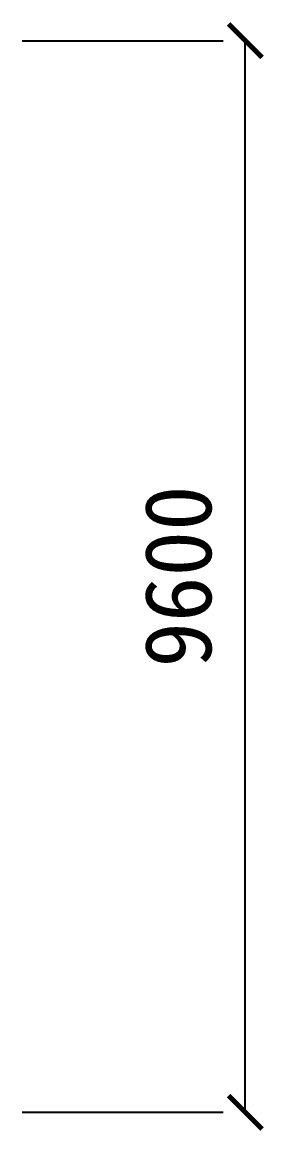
# Model space of a CAD drawing. Extents: x -738708 to 1376724, y 0 to 1572010.
# Drawn here: x -310314 to -308148, y 1308575 to 1318506 of the extents above; entities that cross this region are included whole.
import ezdxf

# ---------------------------------------------------------------- set-up
doc = ezdxf.new("R2010")
doc.units = 0
doc.layers.get('0').update_dxf_attribs({"linetype": 'CONTINUOUS'})
doc.layers.get('DEFPOINTS').update_dxf_attribs({"linetype": 'CONTINUOUS'})
doc.layers.add('标注', color=7, linetype='CONTINUOUS')
doc.dimstyles.new('ISO-25', dxfattribs={"dimtxt": 600, "dimasz": 300, "dimexe": 200, "dimexo": 2000, "dimgap": 300, "dimtad": 1, "dimdec": 0, "dimtxsty": 'STANDARD', "dimblk": 'ARCHTICK', "dimcen": 2.5, "dimazin": 3, "dimtfac": 1, "dimtdec": 0, "dimtmove": 0, "dimatfit": 3})

# ---------------------------------------------------------------- blocks, each defined once
blk = doc.blocks.new('_ARCHTICK')
at = {"color": 0, "linetype": 'BYBLOCK', "const_width": 0.15}
blk.add_lwpolyline([(-0.5, -0.5), (0.5, 0.5)], dxfattribs=at)
blk = doc.blocks.new('*D389')
at = {"layer": 'DEFPOINTS', "color": 0}
for p in [(-308313.9, 1318340.6), (-308313.9, 1318340.6), (-308313.9, 1308740.6)]:
    blk.add_point(p, dxfattribs=at)
at = {"layer": '标注', "color": 0}
for p, q in [((-310313.9, 1318340.6), (-308513.9, 1318340.6)), ((-308313.9, 1308740.6), (-308313.9, 1318340.6)), ((-310313.9, 1308740.6), (-308513.9, 1308740.6))]:
    blk.add_line(p, q, dxfattribs=at)
at = {"layer": '标注', "color": 0, "xscale": 300, "yscale": 300, "zscale": 300}
for p, rotation in [((-308313.9, 1318340.6), 90), ((-308313.9, 1308740.6), 270)]:
    blk.add_blockref('_ARCHTICK', p, dxfattribs=dict(at, rotation=rotation))
at = {"layer": '标注', "color": 0, "insert": (-308913.9, 1313540.6), "char_height": 600, "attachment_point": 5, "rotation": 90}
blk.add_mtext('9600', dxfattribs=at)

msp = doc.modelspace()

# ---------------------------------------------------------------- dimensions: what is measured, and where the dimension line sits
at = {"layer": '标注'}
dim = msp.add_linear_dim(base=(-308313.9, 1318340.6), p1=(-308313.9, 1308740.6), p2=(-308313.9, 1318340.6), angle=90, dimstyle='ISO-25', override={"dimtmove": 1}, dxfattribs=at)
dim.commit()
dim.dimension.update_dxf_attribs({"geometry": '*D389', "text_midpoint": (-308913.9, 1313540.6)})

doc.saveas('drawing.dxf')
